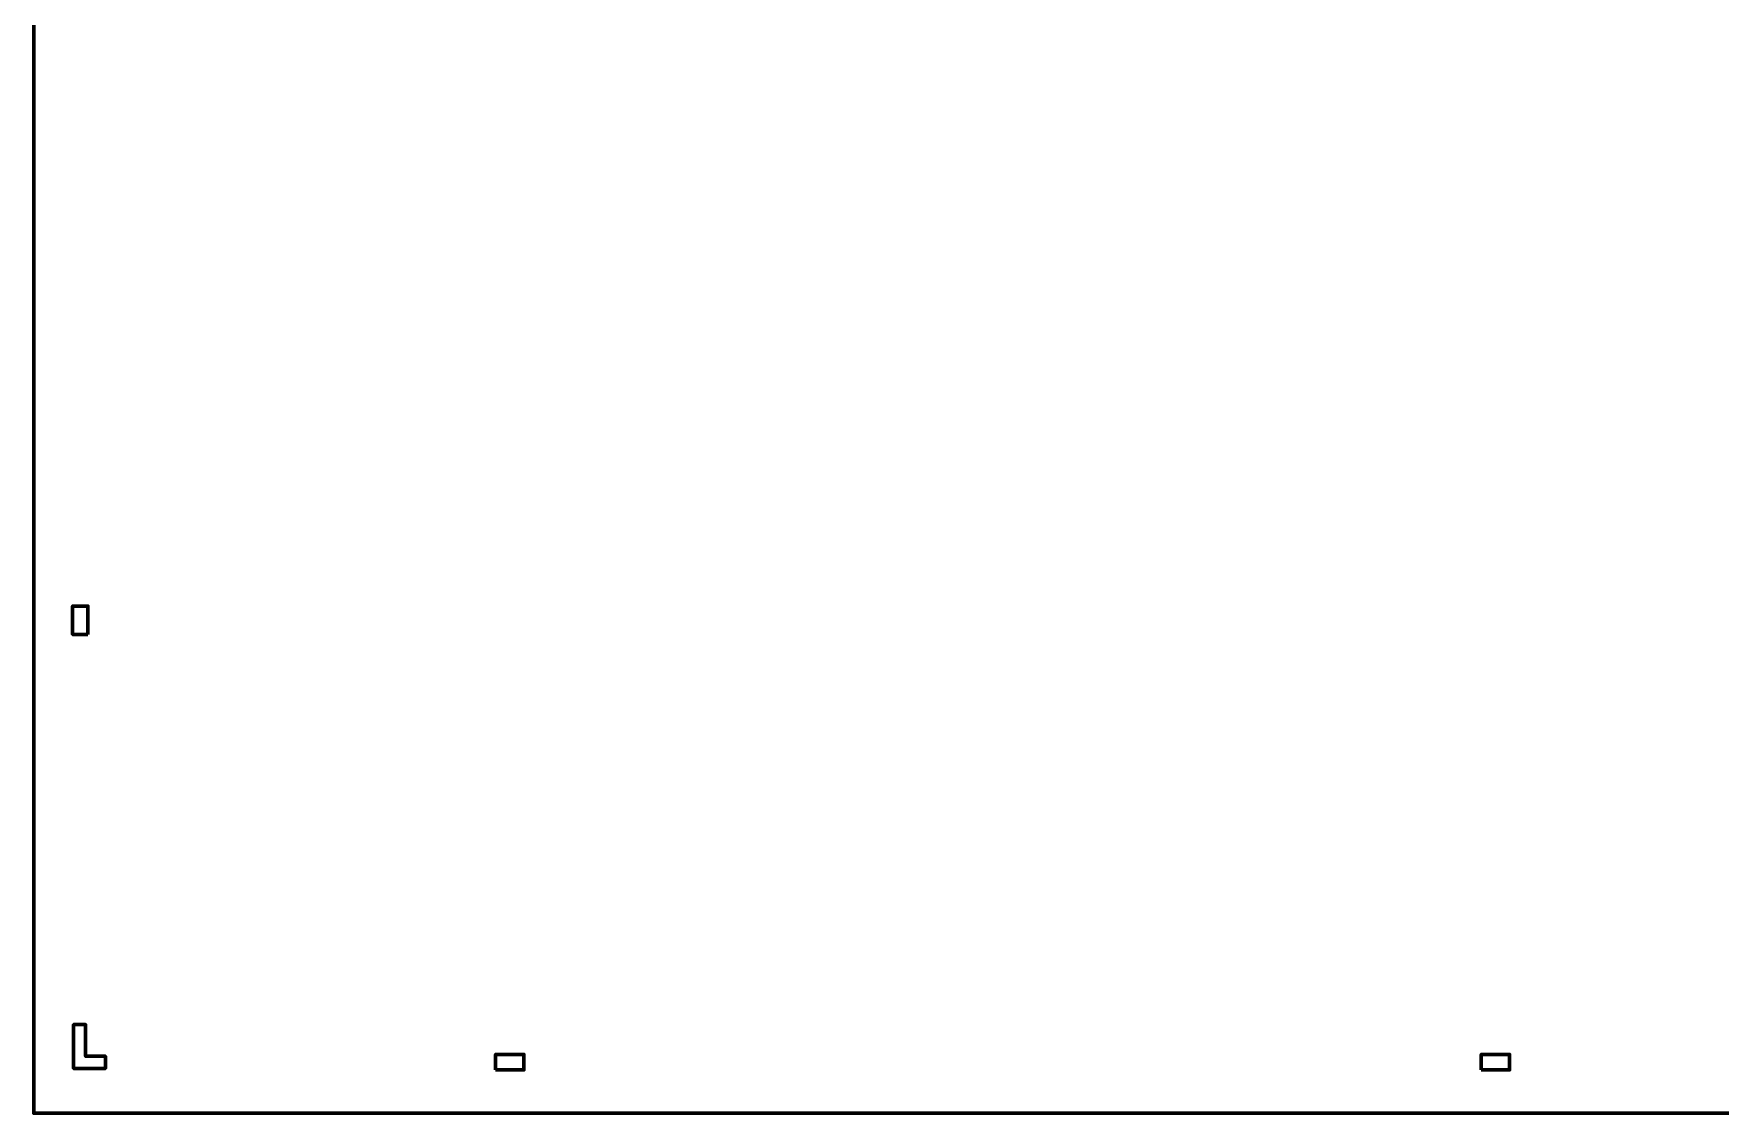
# Model space of a CAD drawing. Header units: millimetres. Extents: x -607 to 1451, y -798 to 283.
# Drawn here: x 494.8 to 952.1, y -558.6 to -266 of the extents above; entities that cross this region are included whole.
import ezdxf

# ---------------------------------------------------------------- set-up
doc = ezdxf.new("R2010")
doc.units = ezdxf.units.MM
doc.header["$MEASUREMENT"] = 0
doc.layers.add('layer 1', color=7, linetype='Continuous')

msp = doc.modelspace()

# ---------------------------------------------------------------- linework, layer by layer
at = {"layer": 'layer 1', "color": 142, "lineweight": 60}
for points, knots in [([(1117.1627, -46.5687), (1117.1627, -46.5687), (494.845, -46.5687), (494.845, -46.5687), (494.845, -46.5687), (494.845, -46.5687), (494.845, -558.5845), (494.845, -558.5845), (494.845, -558.5845), (494.845, -558.5845), (1117.1627, -558.5845), (1117.1627, -558.5845), (1117.1627, -558.5845), (1117.1627, -558.5845), (1117.1627, -46.5687), (1117.1627, -46.5687)], [0, 0, 0, 0, 0.2, 0.2, 0.2, 0.2, 0.4, 0.4, 0.4, 0.4, 0.6, 0.6, 0.6, 0.6, 1, 1, 1, 1]), ([(509.5302, -428.794), (509.5302, -428.794), (509.5302, -421.1211), (509.5302, -421.1211), (509.5302, -421.1211), (509.5302, -421.1211), (505.3616, -421.1211), (505.3616, -421.1211), (505.3616, -421.1211), (505.3616, -421.1211), (505.3616, -428.794), (505.3616, -428.794), (505.3616, -428.794), (505.3616, -428.794), (509.5302, -428.794), (509.5302, -428.794)], [0, 0, 0, 0, 0.2, 0.2, 0.2, 0.2, 0.4, 0.4, 0.4, 0.4, 0.6, 0.6, 0.6, 0.6, 1, 1, 1, 1]), ([(505.6427, -543.1521), (505.6427, -543.1521), (505.6427, -534.5621), (505.6427, -534.5621), (505.6427, -534.5621), (505.6427, -534.5621), (508.9199, -534.5621), (508.9199, -534.5621), (508.9199, -534.5621), (508.9199, -534.5621), (508.9199, -543.1521), (508.9199, -543.1521), (508.9199, -543.1521), (508.9199, -543.1521), (514.2571, -543.1521), (514.2571, -543.1521), (514.2571, -543.1521), (514.2571, -543.1521), (514.2571, -546.4297), (514.2571, -546.4297), (514.2571, -546.4297), (514.2571, -546.4297), (505.6317, -546.4297), (505.6317, -546.4297), (505.6317, -546.4297), (505.6317, -546.4297), (505.6317, -543.1521), (505.6317, -543.1521), (505.6317, -543.1521), (505.6317, -543.1521), (505.6427, -543.1521), (505.6427, -543.1521)], [0, 0, 0, 0, 0.11111111, 0.11111111, 0.11111111, 0.11111111, 0.22222222, 0.22222222, 0.22222222, 0.22222222, 0.33333333, 0.33333333, 0.33333333, 0.33333333, 0.44444444, 0.44444444, 0.44444444, 0.44444444, 0.55555556, 0.55555556, 0.55555556, 0.55555556, 0.66666667, 0.66666667, 0.66666667, 0.66666667, 0.77777778, 0.77777778, 0.77777778, 0.77777778, 1, 1, 1, 1]), ([(620.0417, -546.8134), (620.0417, -546.8134), (627.7146, -546.8134), (627.7146, -546.8134), (627.7146, -546.8134), (627.7146, -546.8134), (627.7146, -542.6448), (627.7146, -542.6448), (627.7146, -542.6448), (627.7146, -542.6448), (620.0417, -542.6448), (620.0417, -542.6448), (620.0417, -542.6448), (620.0417, -542.6448), (620.0417, -546.8134), (620.0417, -546.8134)], [0, 0, 0, 0, 0.2, 0.2, 0.2, 0.2, 0.4, 0.4, 0.4, 0.4, 0.6, 0.6, 0.6, 0.6, 1, 1, 1, 1]), ([(887.271, -546.8134), (887.271, -546.8134), (894.9439, -546.8134), (894.9439, -546.8134), (894.9439, -546.8134), (894.9439, -546.8134), (894.9439, -542.6448), (894.9439, -542.6448), (894.9439, -542.6448), (894.9439, -542.6448), (887.271, -542.6448), (887.271, -542.6448), (887.271, -542.6448), (887.271, -542.6448), (887.271, -546.8134), (887.271, -546.8134)], [0, 0, 0, 0, 0.2, 0.2, 0.2, 0.2, 0.4, 0.4, 0.4, 0.4, 0.6, 0.6, 0.6, 0.6, 1, 1, 1, 1])]:
    msp.add_open_spline(points, degree=3, knots=knots, dxfattribs=at)

doc.saveas('drawing.dxf')
